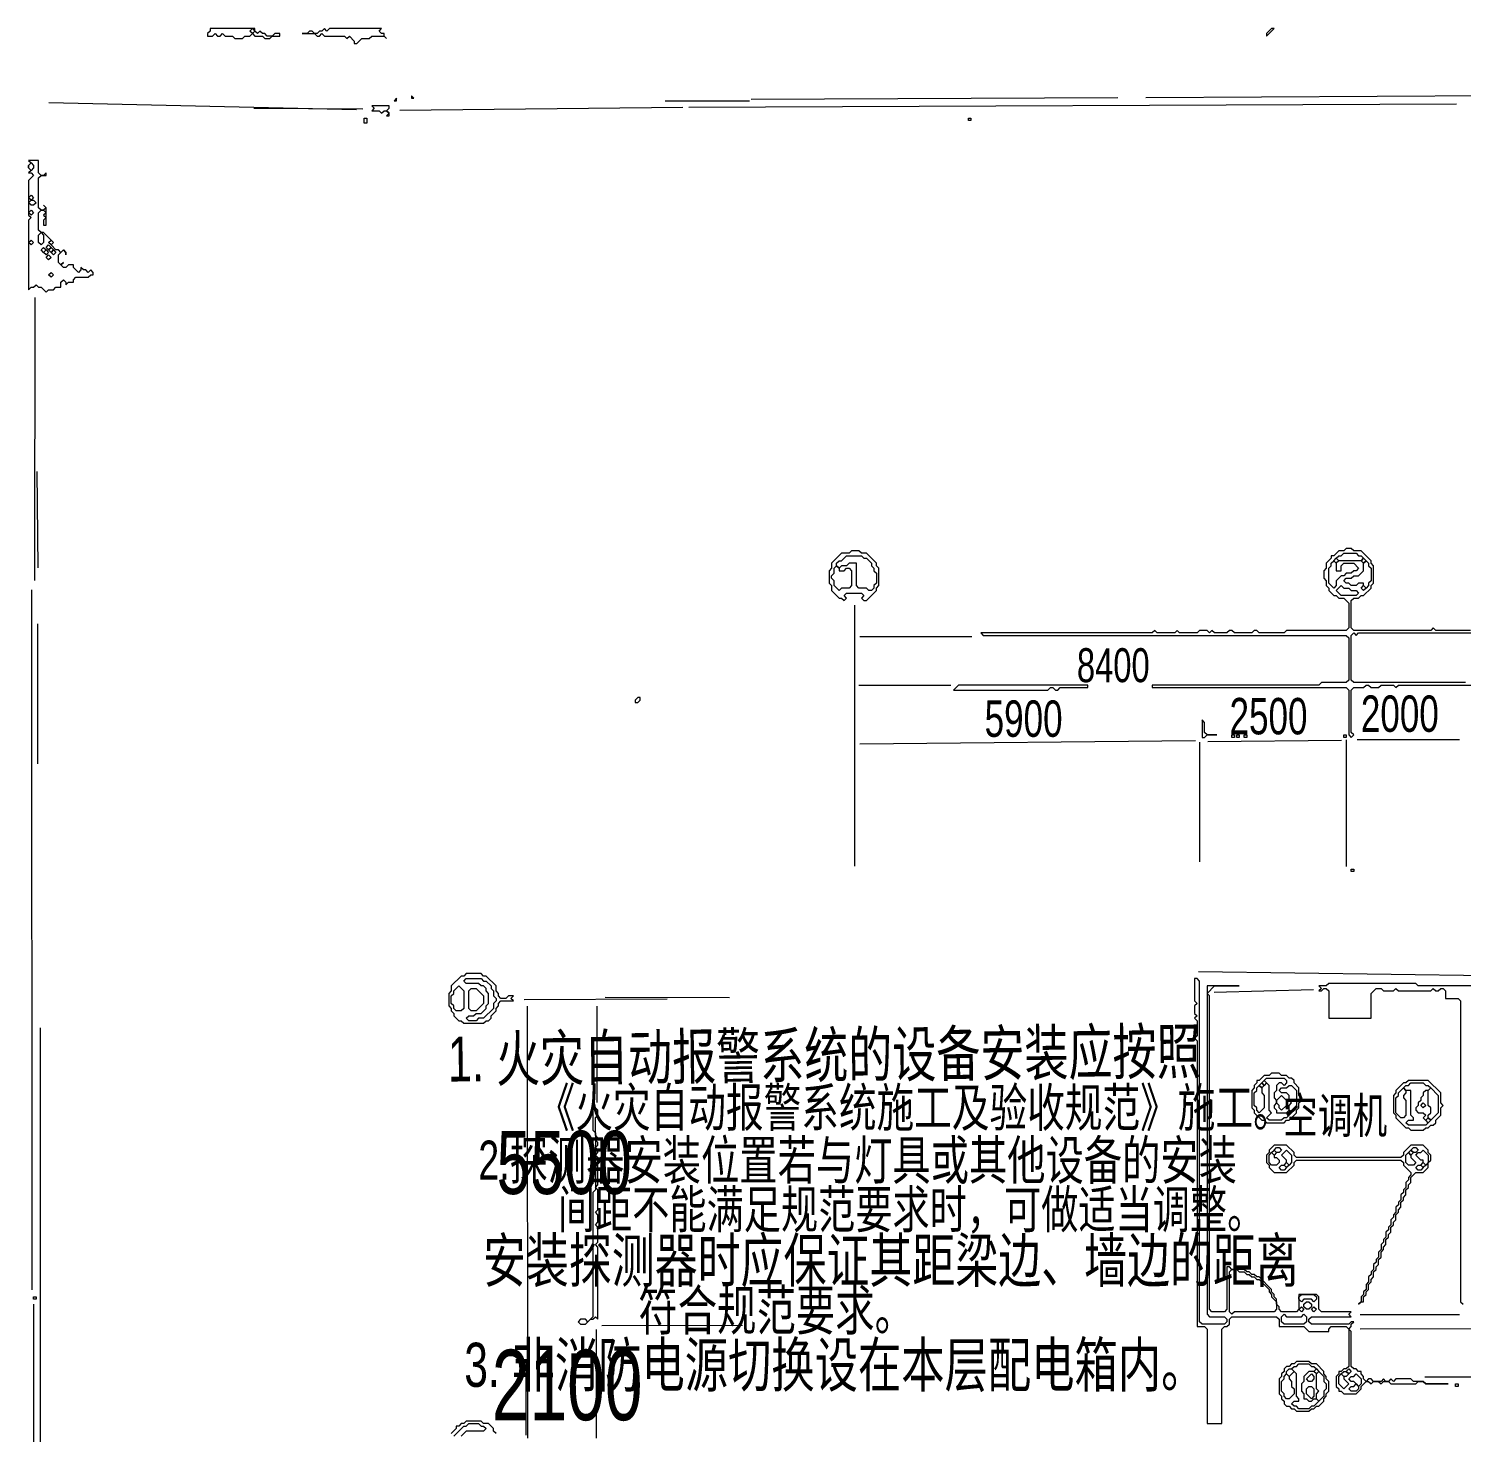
# Model space of a CAD drawing. Extents: x 10 to 1978, y 10 to 1392.
# Drawn here: x 10 to 586, y 828 to 1392 of the extents above; entities that cross this region are included whole.
import ezdxf

# ---------------------------------------------------------------- set-up
doc = ezdxf.new("R2010")
doc.units = 0
for name, color, linetype, lineweight in [('OCR_TEXT', 6, 'Continuous', 0), ('TRACE_CURVE', 6, 'Continuous', 0), ('TRACE_STRAIGHT', 5, 'Continuous', 0), ('TRACE_TEXT_SYMBOL', 6, 'Continuous', 0)]:
    doc.layers.add(name, color=color, linetype=linetype, lineweight=lineweight)
doc.styles.add('wqy-unicode', font='wqy-unicode.lff')

msp = doc.modelspace()

# ---------------------------------------------------------------- linework, layer by layer
at = {"layer": 'TRACE_CURVE', "color": 6}
for points in [[(540, 1183), (539, 1182), (537, 1182), (535, 1180), (534, 1180), (534, 1179), (532, 1177), (532, 1175), (531, 1174), (531, 1171), (532, 1170), (532, 1168), (533, 1167), (533, 1166), (535, 1164), (536, 1164), (537, 1163), (539, 1163), (541, 1161), (541, 1151), (540, 1150), (516, 1150), (515, 1149), (505, 1149), (504, 1150), (503, 1150), (502, 1149), (495, 1149), (494, 1150), (493, 1150), (492, 1149), (487, 1149), (486, 1150), (485, 1149), (484, 1150), (481, 1150), (480, 1149), (473, 1149), (472, 1150), (471, 1149), (464, 1149), (463, 1150), (462, 1149), (393, 1149), (394, 1148), (540, 1148), (541, 1147), (541, 1130), (540, 1129), (530, 1129), (529, 1128), (462, 1128), (462, 1127), (540, 1127), (541, 1126), (541, 1108), (542, 1107), (543, 1108), (542, 1109), (542, 1126), (543, 1127), (547, 1127), (548, 1128), (549, 1128)], [(590, 1150), (576, 1150), (575, 1151), (574, 1150), (543, 1150), (542, 1151), (542, 1162), (543, 1163), (545, 1163), (546, 1164), (547, 1164), (550, 1167), (550, 1168), (551, 1169), (551, 1176), (550, 1177), (550, 1178), (546, 1182), (543, 1182), (542, 1183), (540, 1183)], [(588, 1129), (543, 1129), (542, 1130), (542, 1148), (543, 1149), (544, 1148), (545, 1149), (676, 1149)], [(549, 1128), (550, 1127), (553, 1127), (554, 1128), (559, 1128), (560, 1127), (561, 1128), (592, 1128)], [(479, 1010), (479, 1001), (480, 1000), (479, 999), (479, 996), (480, 995), (479, 994), (480, 993), (480, 987), (479, 986), (480, 985), (480, 870), (483, 870), (484, 869), (484, 831), (490, 831), (490, 869), (491, 870), (492, 870), (493, 871), (493, 873), (494, 874), (512, 874), (513, 873), (513, 870), (523, 870), (525, 868), (533, 868), (533, 869), (534, 870), (540, 870), (541, 869), (541, 854), (540, 853), (539, 853), (538, 852), (537, 852), (537, 851), (536, 850), (536, 846), (537, 845), (537, 844), (538, 844), (539, 843), (544, 843), (546, 845), (546, 846), (548, 848), (549, 848), (550, 847), (551, 848), (553, 848), (554, 847), (555, 848), (557, 848), (558, 847), (568, 847), (569, 848), (571, 848), (572, 847), (581, 847), (572, 847), (571, 848), (567, 848)], [(486, 876), (485, 877), (485, 1003), (484, 1004), (487, 1007), (497, 1007), (484, 1007), (484, 875), (485, 874), (491, 874), (492, 873), (492, 872), (491, 871), (482, 871), (481, 872), (481, 1009), (480, 1010), (479, 1010)], [(597, 1007), (569, 1007), (568, 1008), (533, 1008), (532, 1007), (529, 1007), (530, 1006), (529, 1005), (530, 1005), (531, 1006), (532, 1006), (533, 1005), (533, 994), (550, 994), (550, 1004), (552, 1006), (554, 1006), (555, 1005), (559, 1005), (560, 1006), (561, 1005), (574, 1005), (575, 1006), (576, 1005), (577, 1005), (578, 1006), (579, 1006), (580, 1005), (580, 1002)], [(580, 1002), (585, 1002), (586, 1001), (586, 880), (587, 879)], [(511, 943), (509, 941), (509, 940), (508, 939), (508, 936), (509, 935), (509, 934), (511, 932), (516, 932), (519, 935), (519, 936), (520, 937), (562, 937), (563, 936), (563, 935), (566, 932), (566, 931), (565, 930), (565, 929), (564, 928), (564, 926), (563, 925), (563, 924), (562, 923), (562, 921), (561, 920), (561, 919), (560, 918), (560, 916), (559, 915), (559, 914), (558, 913), (558, 911), (557, 910), (557, 909), (556, 908), (556, 906), (555, 905), (555, 904), (554, 903), (554, 901), (553, 900), (553, 898), (552, 897), (552, 896), (551, 895), (551, 893), (550, 892), (550, 891), (549, 890), (549, 888), (548, 887), (548, 885), (547, 884), (547, 883), (546, 882), (546, 880), (545, 879), (546, 880), (547, 880), (547, 882), (548, 883), (548, 884), (549, 885)], [(549, 885), (549, 887), (550, 888), (550, 889), (551, 890), (551, 892), (552, 893), (552, 894), (553, 895), (553, 897), (554, 898), (554, 900), (555, 901), (555, 902), (556, 903), (556, 905), (557, 906), (557, 907), (558, 908), (558, 910), (559, 911), (559, 912), (560, 913), (560, 915), (561, 916), (561, 917), (562, 918), (562, 920), (563, 921), (563, 922), (564, 923), (564, 925), (565, 926), (565, 927), (566, 928), (566, 930), (568, 932), (571, 932), (573, 934), (573, 936), (574, 937), (574, 939), (573, 940), (573, 941), (571, 943), (566, 943), (563, 940), (563, 939), (562, 938), (520, 938), (519, 939), (519, 940), (516, 943), (511, 943)], [(567, 848), (566, 849), (560, 849), (559, 848), (558, 849), (557, 848), (556, 848), (555, 849), (554, 848), (551, 848), (550, 849), (549, 849), (548, 848), (547, 849), (547, 850), (546, 851), (546, 852), (545, 852), (544, 853), (543, 853), (542, 854), (542, 868), (541, 869), (542, 870), (542, 871), (543, 872), (542, 872), (541, 871), (526, 871), (525, 872), (525, 873), (526, 874), (542, 874), (541, 875), (542, 876), (530, 876), (529, 877), (529, 882), (528, 883), (521, 883), (521, 877), (520, 876), (514, 876), (513, 877), (513, 878), (512, 879), (512, 881), (511, 882), (511, 883), (510, 884), (510, 885), (505, 890), (504, 890), (503, 891), (502, 891), (501, 892), (500, 892), (499, 893), (494, 893), (493, 894), (492, 894), (492, 877), (491, 876), (486, 876)]]:
    msp.add_lwpolyline(points, dxfattribs=at)
for points in [[(534, 1177), (535, 1178), (536, 1177), (536, 1174), (538, 1174), (538, 1176), (539, 1177), (543, 1177), (545, 1175), (544, 1174), (543, 1174), (542, 1173), (540, 1173), (539, 1172), (538, 1172), (536, 1170), (536, 1168), (535, 1167), (533, 1169), (533, 1175), (534, 1176)], [(535, 1178), (536, 1179), (537, 1178), (536, 1177)], [(538, 1180), (539, 1181), (544, 1181), (545, 1180), (546, 1180), (547, 1179), (546, 1178), (537, 1178), (536, 1179), (537, 1180)], [(547, 1177), (548, 1178), (549, 1177), (549, 1176), (550, 1175), (550, 1170), (549, 1169), (549, 1168), (548, 1167), (547, 1168), (547, 1169), (545, 1169), (544, 1168), (542, 1168), (541, 1169), (540, 1169), (539, 1170), (540, 1171), (542, 1171), (543, 1172), (545, 1172), (547, 1174)], [(546, 1178), (547, 1179), (548, 1178), (547, 1177)], [(538, 1168), (539, 1167), (541, 1167), (542, 1166), (544, 1166), (545, 1165), (544, 1164), (538, 1164), (536, 1166)], [(546, 1167), (547, 1168), (548, 1167), (547, 1166)], [(237, 959), (237, 949), (238, 948), (238, 925), (237, 924), (237, 874), (235, 872), (234, 873), (232, 873), (231, 872), (232, 871), (234, 871), (236, 873), (237, 873), (238, 874), (239, 873), (239, 902), (238, 903), (239, 904), (239, 910), (238, 911), (239, 912), (239, 915), (238, 916), (239, 917), (239, 925), (238, 926), (239, 927), (239, 938), (238, 939), (239, 940), (239, 941), (238, 942), (239, 943), (239, 944), (238, 945), (239, 946), (238, 947), (238, 954), (239, 955), (239, 957)], [(509, 939), (510, 940), (511, 939), (511, 938), (512, 938), (513, 937), (513, 936), (512, 935), (510, 935), (509, 936)], [(510, 940), (511, 941), (512, 940), (511, 939)], [(511, 941), (512, 942), (513, 942), (514, 941), (513, 940), (512, 940)], [(516, 941), (518, 939), (518, 936), (517, 935), (516, 936), (516, 937), (514, 939)], [(564, 939), (565, 940), (566, 939), (566, 938), (568, 936), (567, 935), (565, 935), (564, 936)], [(565, 940), (566, 941), (567, 940), (566, 939)], [(566, 941), (567, 942), (568, 942), (569, 941), (568, 940), (567, 940)], [(570, 940), (571, 941), (573, 939), (573, 936), (572, 935), (571, 936), (571, 937), (570, 937), (568, 939), (569, 940)], [(513, 934), (514, 935), (515, 935), (516, 934), (515, 933), (514, 933)], [(515, 935), (516, 936), (517, 935), (516, 934)], [(568, 934), (569, 935), (570, 935), (571, 934), (570, 933), (569, 933)], [(570, 935), (571, 936), (572, 935), (571, 934)], [(493, 892), (494, 893), (496, 893), (497, 892), (499, 892), (500, 891), (501, 891), (502, 890), (503, 890), (504, 889), (505, 889), (509, 885), (509, 884), (510, 883), (510, 882), (512, 880), (512, 877), (511, 876), (495, 876), (494, 875), (493, 876)], [(521, 882), (522, 883), (527, 883), (528, 882), (528, 881), (527, 880), (526, 881), (523, 881), (522, 880), (521, 881)], [(521, 877), (522, 878), (523, 877), (522, 876)], [(523, 879), (524, 880), (525, 880), (526, 879), (526, 878), (525, 877), (524, 877), (523, 878)], [(526, 877), (527, 878), (528, 877), (527, 876)], [(514, 874), (515, 875), (516, 874), (522, 874), (523, 875), (524, 874), (524, 872), (523, 871), (515, 871), (514, 872)], [(540, 852), (541, 853), (542, 852), (541, 851)], [(537, 850), (538, 851), (539, 850), (539, 849), (541, 847), (539, 845), (537, 847)], [(538, 851), (539, 852), (540, 852), (541, 851), (540, 850), (539, 850)], [(543, 850), (544, 851), (546, 849), (546, 847), (545, 846), (543, 848), (542, 848), (541, 849), (542, 850)], [(543, 846), (544, 847), (545, 846), (545, 845), (544, 844), (542, 844), (541, 845), (542, 846)]]:
    msp.add_lwpolyline(points, close=True, dxfattribs=at)
at = {"layer": 'TRACE_STRAIGHT', "color": 5}
for p, q in [((459.38, 1364.36), (738.13, 1365.93)), ((18.15, 1362.27), (141.89, 1359.51)), ((159.36, 1359.17), (273.12, 1360.45)), ((266, 1363), (300, 1363)), ((275.62, 1360.41), (584.38, 1361.8)), ((300.62, 1363.68), (448.13, 1364.32)), ((100.6, 1359.99), (144.36, 1359.72)), ((12.48, 1170.12), (12.58, 1283.88)), ((13.25, 1213.9), (13.64, 1175.14)), ((11.1, 1166.37), (11.26, 884.87)), ((342.23, 1160.13), (342.25, 1055.13)), ((13.66, 1096.37), (13.68, 1152.63)), ((344.37, 1147.52), (389.38, 1147.51)), ((344, 1128), (381, 1128)), ((344.38, 1104.41), (479.38, 1105.7)), ((481, 1105), (481, 1057)), ((484.39, 1105.27), (538.13, 1105.83)), ((540, 1106), (540, 1055)), ((544.37, 1106.11), (585.63, 1106.13)), ((480.61, 1012.81), (596.87, 1011.28)), ((486.86, 1004.47), (526.9, 1005.54)), ((209.38, 1001.55), (266.89, 1001.83)), ((210.52, 998.87), (210.63, 825.12)), ((238.58, 998.88), (238.62, 960.12)), ((241.88, 1002.52), (291.88, 1002.44)), ((14.6, 990.13), (14.76, 248.87)), ((12, 879), (12, 725)), ((240.62, 870.44), (297.14, 870.57)), ((545.62, 874.87), (585.62, 874.88)), ((238.41, 825.12), (238.42, 868.87)), ((545.63, 869.15), (594.38, 869.21)), ((210.13, 826.37), (210.15, 855.13)), ((571.62, 849.85), (699.38, 849.96))]:
    msp.add_line(p, q, dxfattribs=at)
at = {"layer": 'TRACE_TEXT_SYMBOL', "color": 6}
for points in [[(83, 1392), (83, 1391), (82, 1390), (82, 1389), (84, 1389), (85, 1390), (86, 1389), (87, 1389), (88, 1390), (89, 1389), (92, 1389), (93, 1388), (96, 1388), (97, 1389), (99, 1389), (100, 1390), (101, 1389), (104, 1389), (105, 1388), (107, 1388), (108, 1389), (111, 1389), (111, 1390), (109, 1390), (108, 1389), (106, 1389), (105, 1390), (104, 1390), (103, 1391), (102, 1390), (101, 1391), (101, 1392)], [(99, 1391), (100, 1392), (101, 1391), (100, 1390)], [(129, 1392), (128, 1391), (127, 1391), (126, 1390), (125, 1390), (124, 1391), (123, 1391), (122, 1390), (120, 1390), (125, 1390), (126, 1389), (127, 1389), (128, 1390), (129, 1389), (137, 1389), (138, 1388), (139, 1389), (141, 1387), (141, 1386), (142, 1386), (144, 1388), (147, 1388), (148, 1389), (153, 1389), (154, 1388), (153, 1389), (153, 1390), (152, 1390), (151, 1391), (152, 1392), (131, 1392), (130, 1391)], [(510, 1392), (508, 1390), (508, 1389), (511, 1392)], [(148, 1361), (149, 1360), (148, 1359), (151, 1359), (152, 1358), (153, 1359), (154, 1359), (155, 1358), (154, 1357), (155, 1357), (155, 1358), (154, 1359), (155, 1360), (155, 1361)], [(158, 1364), (157, 1363), (158, 1363)], [(164, 1365), (164, 1364), (165, 1364)], [(145, 1356), (146, 1356), (146, 1354), (145, 1354)], [(388, 1356), (389, 1356), (389, 1355), (388, 1355)], [(10, 1337), (11, 1338), (12, 1337), (12, 1336), (11, 1335), (10, 1336)], [(10, 1324), (11, 1325), (12, 1324), (11, 1323)], [(10, 1322), (11, 1323), (12, 1323), (13, 1322), (12, 1321), (11, 1321)], [(10, 1318), (11, 1319), (12, 1318), (11, 1317)], [(14, 1309), (15, 1310), (16, 1309), (16, 1306), (15, 1305), (14, 1306)], [(10, 1306), (11, 1307), (12, 1306), (11, 1305)], [(15, 1303), (16, 1304), (17, 1303), (16, 1302)], [(16, 1302), (17, 1303), (18, 1302), (17, 1301)], [(17, 1304), (18, 1305), (19, 1304), (18, 1303)], [(18, 1306), (19, 1307), (20, 1306), (19, 1305)], [(18, 1303), (19, 1304), (20, 1303), (19, 1302)], [(19, 1302), (20, 1303), (21, 1302), (20, 1301)], [(17, 1300), (18, 1301), (19, 1300), (18, 1299)], [(18, 1293), (19, 1294), (20, 1293), (19, 1292)], [(341, 1182), (340, 1181), (337, 1181), (333, 1177), (333, 1175), (332, 1174), (332, 1169), (333, 1168), (333, 1166), (336, 1163), (337, 1163), (338, 1162), (339, 1163), (338, 1164), (339, 1165), (345, 1165), (346, 1164), (345, 1163), (346, 1162), (347, 1162), (351, 1166), (351, 1167), (352, 1168), (352, 1175), (351, 1176), (351, 1177), (347, 1181), (345, 1181), (344, 1182)], [(334, 1175), (335, 1176), (336, 1175), (336, 1174), (338, 1174), (339, 1175), (340, 1175), (341, 1174), (341, 1168), (340, 1167), (337, 1167), (336, 1166), (334, 1168), (334, 1170), (333, 1171), (333, 1172), (334, 1173)], [(339, 1180), (345, 1180), (346, 1179), (347, 1179), (349, 1177), (349, 1176), (350, 1175), (350, 1174), (351, 1173), (351, 1169), (350, 1168), (350, 1167), (349, 1166), (348, 1166), (347, 1167), (344, 1167), (343, 1168), (343, 1177), (340, 1177), (339, 1176), (337, 1176), (336, 1175), (335, 1176), (335, 1177), (336, 1178), (337, 1178)], [(384, 1128), (382, 1126), (420, 1126), (421, 1127), (422, 1127), (423, 1126), (424, 1126), (425, 1127), (436, 1127), (436, 1128)], [(255, 1123), (254, 1122), (254, 1121), (255, 1121), (256, 1122), (256, 1123)], [(482, 1114), (482, 1107), (483, 1107), (484, 1108), (488, 1108), (484, 1108), (483, 1109), (483, 1113)], [(494, 1108), (495, 1108), (495, 1107), (494, 1107)], [(496, 1108), (497, 1108), (497, 1107), (496, 1107)], [(499, 1108), (500, 1108), (500, 1107), (499, 1107)], [(539, 1108), (540, 1108), (540, 1107), (539, 1107)], [(542, 1054), (543, 1054), (543, 1053), (542, 1053)], [(186, 1012), (185, 1011), (184, 1011), (180, 1007), (180, 1005), (179, 1004), (179, 999), (180, 998), (180, 997), (181, 996), (181, 995), (183, 993), (184, 993), (185, 992), (193, 992), (194, 993), (195, 993), (196, 994), (196, 995), (198, 997), (198, 998), (199, 999), (199, 1000), (200, 1001), (205, 1001), (204, 1002), (205, 1003), (203, 1003), (202, 1002), (200, 1002), (199, 1003), (199, 1004), (198, 1005), (198, 1007), (194, 1011), (193, 1011), (192, 1012)], [(185, 1009), (186, 1010), (192, 1010), (193, 1009), (194, 1009), (196, 1007), (196, 1006), (197, 1005), (197, 1003), (198, 1002), (198, 1001), (197, 1000), (197, 998), (193, 994), (191, 994), (190, 993), (187, 993), (186, 994), (187, 995), (189, 995), (190, 996), (192, 996), (194, 998), (194, 999), (195, 1000), (195, 1004), (194, 1005), (194, 1006), (193, 1007), (192, 1007), (191, 1008), (186, 1008)], [(183, 1007), (185, 1005), (185, 998), (184, 997), (182, 997), (181, 998), (181, 999), (180, 1000), (180, 1003), (181, 1004), (181, 1005)], [(187, 1005), (188, 1006), (190, 1006), (193, 1003), (193, 1000), (190, 997), (188, 997), (187, 998)], [(510, 972), (509, 971), (507, 971), (505, 969), (504, 969), (504, 968), (503, 967), (503, 966), (502, 965), (502, 958), (503, 957), (503, 956), (506, 953), (507, 953), (508, 952), (515, 952), (516, 953), (517, 953), (520, 956), (520, 957), (521, 958), (521, 960), (522, 961), (522, 962), (521, 963), (521, 966), (519, 968), (519, 969), (518, 970), (517, 970), (516, 971), (514, 971), (513, 972)], [(506, 968), (507, 969), (508, 968), (507, 967)], [(507, 969), (508, 970), (515, 970), (516, 969), (516, 968), (515, 967), (514, 968), (513, 968), (512, 967), (512, 965), (511, 964), (511, 962), (512, 961), (512, 960), (511, 959), (511, 958), (512, 957), (512, 956), (516, 956), (517, 955), (516, 954), (515, 954), (514, 953), (509, 953), (508, 954), (510, 956), (509, 957), (509, 967)], [(565, 969), (564, 968), (563, 968), (560, 965), (560, 964), (559, 963), (559, 956), (560, 955), (560, 954), (564, 950), (565, 950), (566, 949), (571, 949), (572, 950), (573, 950), (574, 951), (575, 951), (576, 952), (576, 953), (578, 955), (578, 958), (579, 959), (578, 960), (578, 964), (573, 969)], [(504, 966), (505, 967), (506, 966), (506, 964), (507, 963), (507, 958), (505, 956), (504, 957), (504, 958), (503, 959), (503, 964), (504, 965)], [(505, 967), (506, 968), (507, 967), (506, 966)], [(514, 963), (516, 961), (516, 959), (514, 957), (513, 958), (513, 959), (512, 960), (512, 961)], [(516, 966), (517, 967), (518, 967), (520, 965), (520, 959), (519, 958), (519, 957), (518, 956), (517, 957), (517, 959), (518, 960), (517, 961), (517, 963), (516, 964), (514, 964), (513, 965), (514, 966)], [(563, 966), (564, 965), (564, 964), (563, 963), (563, 962), (564, 961), (564, 955), (563, 954), (562, 954), (560, 956), (560, 962), (561, 963), (561, 964)], [(565, 967), (566, 968), (571, 968), (572, 967), (573, 967), (574, 966), (573, 965), (572, 965), (571, 964), (571, 963), (570, 962), (570, 961), (569, 960), (569, 959), (568, 958), (568, 957), (569, 956), (571, 956), (572, 955), (571, 954), (573, 952), (572, 951), (565, 951), (564, 952), (565, 953), (567, 953), (567, 954), (566, 955), (566, 965), (564, 965), (563, 966), (564, 967)], [(573, 965), (574, 966), (577, 963), (577, 956), (574, 953), (573, 954), (573, 955), (574, 956), (574, 958), (573, 959)], [(516, 956), (517, 957), (518, 956), (517, 955)], [(570, 959), (571, 960), (572, 959), (571, 958)], [(572, 953), (573, 954), (574, 953), (573, 952)], [(12, 882), (13, 882), (13, 881), (12, 881)], [(520, 856), (519, 855), (518, 855), (517, 854), (516, 854), (515, 853), (515, 852), (514, 851), (514, 850), (513, 849), (513, 843), (514, 842), (514, 841), (515, 840), (515, 839), (516, 838), (517, 838), (518, 837), (519, 837), (520, 836), (525, 836), (526, 837), (527, 837), (528, 838), (529, 838), (531, 840), (531, 841), (532, 842), (532, 843), (533, 844), (533, 848), (532, 849), (532, 850), (531, 851), (531, 852), (528, 855), (526, 855), (525, 856)], [(516, 852), (517, 853), (518, 853), (519, 852), (517, 850), (516, 851)], [(520, 854), (521, 855), (525, 855), (526, 854), (527, 854), (528, 853), (527, 852), (525, 852), (523, 850), (523, 848), (522, 847), (522, 844), (523, 843), (523, 841), (524, 841), (525, 840), (526, 840), (527, 841), (528, 841), (529, 840), (527, 838), (526, 838), (525, 837), (521, 837), (520, 838), (519, 838), (518, 839), (519, 840), (521, 840), (521, 841), (520, 842), (520, 851), (518, 853), (519, 854)], [(527, 852), (528, 853), (529, 852), (528, 851)], [(515, 850), (516, 851), (517, 850), (517, 849), (518, 848), (518, 846), (519, 845), (519, 843), (517, 841), (516, 841), (515, 842), (515, 843), (514, 844), (514, 848), (515, 849)], [(526, 851), (527, 850), (527, 849), (526, 848), (525, 848), (524, 849)], [(528, 851), (529, 852), (531, 850), (531, 848), (532, 847), (532, 845), (531, 844), (531, 842), (529, 840), (528, 841), (528, 843), (529, 844), (528, 845)], [(524, 845), (525, 846), (526, 846), (527, 845), (527, 842), (526, 841), (524, 843)], [(584, 847), (585, 847), (585, 846), (584, 846)]]:
    msp.add_lwpolyline(points, close=True, dxfattribs=at)
for points in [[(10, 1339), (11, 1338), (10, 1337), (10, 1336), (11, 1335), (10, 1334), (11, 1334), (12, 1333), (10, 1331), (10, 1317), (11, 1316), (10, 1315), (10, 1287), (11, 1288), (12, 1288), (13, 1289), (14, 1288), (15, 1288), (17, 1286), (18, 1287), (20, 1287), (21, 1288), (23, 1288), (23, 1290), (24, 1291), (25, 1290), (25, 1289), (26, 1290), (28, 1290), (28, 1291), (29, 1292), (34, 1292), (35, 1293), (36, 1293), (36, 1294), (35, 1295), (34, 1294), (33, 1295), (32, 1295), (31, 1296), (31, 1295), (30, 1294), (28, 1296), (28, 1297), (26, 1297), (25, 1296), (24, 1296), (23, 1297), (24, 1298), (23, 1297), (22, 1298), (22, 1301), (24, 1303), (25, 1302), (25, 1301), (25, 1302), (24, 1303), (23, 1302), (22, 1303), (21, 1303), (19, 1305), (20, 1306), (16, 1310), (15, 1310)], [(15, 1310), (14, 1311), (14, 1318), (15, 1319), (16, 1319), (17, 1318), (16, 1317), (17, 1316), (16, 1315), (16, 1313), (17, 1313), (17, 1320), (16, 1321), (17, 1320), (16, 1319), (15, 1319), (14, 1320), (14, 1332), (15, 1333), (17, 1333), (17, 1334), (16, 1333), (15, 1333), (14, 1334), (14, 1339), (10, 1339)], [(198, 827), (197, 828), (197, 829), (195, 831), (193, 831), (192, 832), (186, 832), (185, 831), (184, 831), (183, 830), (182, 830), (182, 829), (180, 827)], [(181, 826), (185, 830), (186, 830), (187, 831), (191, 831), (192, 830), (193, 830), (194, 829), (193, 828), (186, 828), (184, 826)]]:
    msp.add_lwpolyline(points, dxfattribs=at)

# ---------------------------------------------------------------- texts
at = {"layer": 'OCR_TEXT', "color": 6, "style": 'wqy-unicode', "width": 0.72}
for s, height, p in [('8400', 13.666, (431.67, 1129.18)), ('2000', 14.642, (545.89, 1109.2)), ('5900', 14.642, (394.54, 1107.2)), ('2500', 14.642, (493.07, 1108.2)), ('《火灾自动报警系统施工及验收规范》施工。', 15.4242, (214.74, 950.43)), ('空调机', 14.236, (514.56, 947.79)), ('2.探测器安装位置若与灯具或其他设备的安装', 15.6794, (190.88, 929.14)), ('5500', 25.38, (198.25, 923.34)), ('间距不能满足规范要求时，可做适当调整。', 15.2284, (222.88, 909.57)), ('安装探测器时应保证其距梁边、墙边的距离', 17.5871, (192.76, 887.87)), ('符合规范要求。', 16.126, (255.26, 868.54)), ('3. 非消防电源切换设在本层配电箱内。', 17.7378, (185.25, 845.8)), ('2100', 28.308, (196.3, 832.38))]:
    msp.add_text(s, height=height, dxfattribs=at).set_placement(p)
msp.add_text('1. 火灾自动报警系统的设备安装应按照', height=18.0399, rotation=0.63133, dxfattribs=at).set_placement((178.75, 968.55))

doc.saveas('drawing.dxf')
